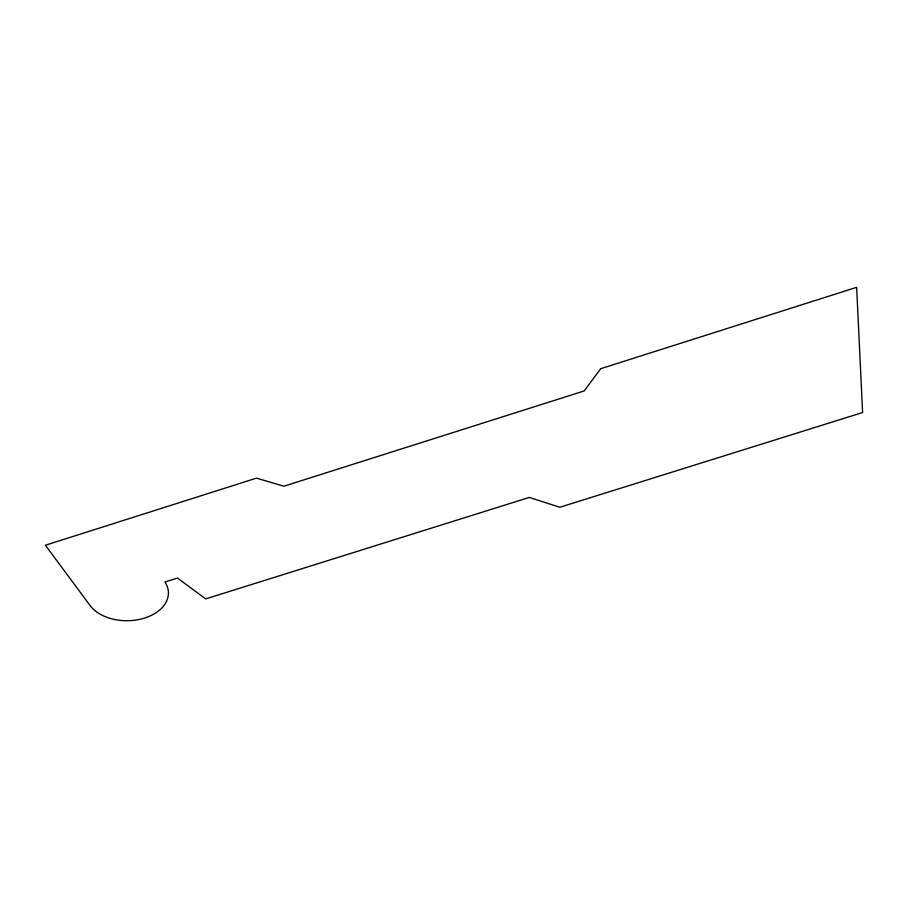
<?xml version="1.0" encoding="UTF-8"?>
<svg xmlns="http://www.w3.org/2000/svg" width="908" height="908" viewBox="0 0 908 908"><rect width="100%" height="100%" fill="white"/><g stroke="black" fill="none" stroke-linecap="round" stroke-linejoin="round"><path stroke-width="1.36" d="M600.687 368.705L584.173 390.962L283.875 486.223L256.465 478.141L45.4 545.243L90.096 605.557A41.28 27.49 -0.5 0 0 144.542 618.076A41.28 27.49 -0.5 0 0 164.938 581.994L177.457 578.056L205.719 598.894L529.285 497.436L559.827 507.254L862.6 412.55L856.641 287.337L600.687 368.705"/></g></svg>
